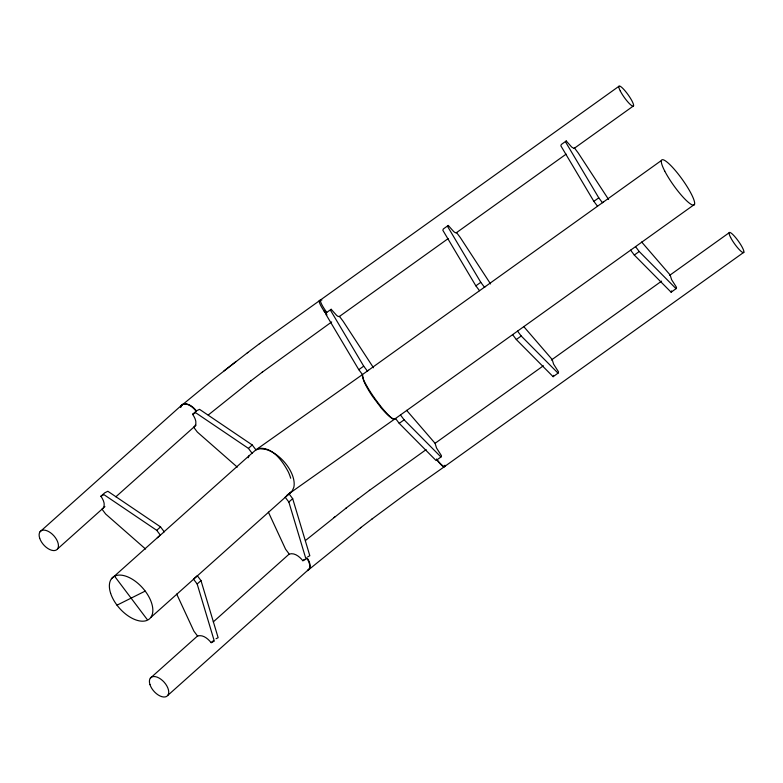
<?xml version="1.0" encoding="UTF-8"?>
<svg xmlns="http://www.w3.org/2000/svg" width="783" height="783" viewBox="0 0 783 783"><rect width="100%" height="100%" fill="white"/><g stroke="black" fill="none" stroke-linecap="round" stroke-linejoin="round"><path stroke-width="1.17" d="M373.491 367.765L343.169 321.304L339.489 316.42L338.021 316.42L336.651 315.412L331.16 309.275L330.68 310.587L363.704 366.15L367.374 371.025L368.509 370.251M490.569 283.935L460.247 237.474L456.567 232.59L455.099 232.59L453.729 231.582L448.248 225.445L447.759 226.757L480.782 282.32L484.452 287.195L485.587 286.421M331.16 309.275L326.247 312.799L325.757 314.1L358.78 369.664L362.46 374.548L363.576 380.43A27.708 5.246 54.4 0 0 372.61 396.511L381.174 407.884A27.708 5.246 54.4 0 0 394.417 419.248L395.542 418.474L399.222 423.349L436.053 460.521L440.966 456.998L441.455 455.696L436.542 448.023L435.074 443.315L406.583 410.302M608.567 199.459L578.236 152.988L574.565 148.104L574.056 148.447L571.717 147.096L566.236 140.96L565.747 142.271L598.77 197.835L602.45 202.709L603.576 201.936M512.63 334.644L516.3 339.519L553.131 376.692L553.62 375.38M553.131 376.692L558.044 373.168L558.533 371.866L553.62 364.193L552.152 359.485L523.661 326.472M630.618 250.159L634.299 255.043L671.119 292.206L671.608 290.894M671.119 292.206L676.042 288.682L676.532 287.381L671.608 279.707L670.15 274.999L641.649 241.996M150.727 617.523L292.079 491.205L293.821 487.32A27.708 15.376 48.2 0 0 265.173 449.266L260.113 448.776L255.914 449.843L249.004 455.833L248.133 457.771M40.06 531.726L181.411 405.408M145.599 549.069L105.656 514.02L101.976 509.136L103.346 508.001C105.568 504.105 103.18 499.525 100.89 496.246L104.707 492.84L107.839 491.274L160.544 526.9L164.224 531.784L157.314 537.764M237.288 467.128L197.345 432.079L193.665 427.195L195.036 426.06C197.257 422.164 194.869 417.584 192.579 414.305L196.396 410.899L199.528 409.333L252.234 444.959L255.914 449.843M57.502 548.971L104.922 506.591M115.864 496.804L196.122 425.091M100.89 496.246L104.022 494.69L156.727 530.316L160.544 526.9M192.579 414.305L195.711 412.749L248.417 448.375L252.234 444.959M111.47 578.735L159.615 535.719M163.451 532.283L249.18 455.677M292.079 491.205L285.178 497.185L288.858 502.06L306.006 559.16L302.874 560.726C299.693 556.83 294.653 552.377 289.25 554.09L285.58 549.216L268.383 512.121M197.169 584.001L200.986 580.595L197.306 575.711L193.489 579.126L197.169 584.001L214.317 641.101L211.185 642.667C208.004 638.771 202.963 634.318 197.561 636.031L193.89 631.157L176.694 594.062M288.858 502.06L292.676 498.654L288.996 493.77M150.346 678.147L197.766 635.767M213.27 621.908L288.966 554.266M211.185 642.667L213.475 640.621M302.874 560.726L304.401 559.356M167.797 695.382L309.148 569.055A12.313 6.832 48.2 0 1 307.778 570.2M181.656 405.398L212.712 379.824L247.81 352.487M308.845 569.584L361.09 527.37M208.249 415.01L251.059 380.763M305.478 540.495L346.164 508.04M236.133 361.423L223.938 370.927M259.418 343.757L320.922 299.674M369.351 490.442L426.138 449.618M334.008 517.504L334.821 516.878M250.413 381.252L262.579 371.935M345.518 508.539L357.792 499.133M360.444 527.869L372.571 518.581M247.34 352.849L259.711 343.531M262.109 372.297L331.689 321.93M357.322 499.505L369.645 490.217M372.091 518.943L408.158 492.233L444.685 466.482M319.288 300.838L618.854 86.345M448.248 225.445L443.325 228.969L442.835 230.271L475.858 285.834L479.539 290.718M566.236 140.96L561.323 144.483L560.834 145.785L593.857 201.348L597.527 206.232M339.088 316.704L448.15 238.609M456.088 232.933L566.138 154.134M574.066 148.457L633.555 105.862M358.78 369.664L363.704 366.15M475.858 285.834L480.782 282.32M593.857 201.348L598.77 197.835M362.46 374.548L661.439 160.466M395.542 418.474L694.531 204.392M399.222 423.349L404.136 419.835L440.966 456.998M516.3 339.519L521.214 336.005L558.044 373.168M634.299 255.043L639.212 251.519L676.042 288.682M435.123 443.276L543.392 365.759M551.34 360.063L661.596 281.126M669.543 275.43L729.139 232.757M445.008 466.247L743.85 252.283M394.984 418.846L287.155 495.042A27.845 13.879 55.1 0 0 289.896 492.713M255.806 449.961A27.845 13.879 55.1 0 1 257.764 448.571L362.412 374.607L362.451 376.486A27.356 4.121 54.4 0 0 376.701 401.053L380.978 406.631A27.845 4.189 54.4 0 0 394.984 418.846M117.01 605.171L145.198 591.096M307.739 556.791L309.823 555.744L292.676 498.654M216.049 638.732L218.134 637.685L200.986 580.595M257.764 448.571C272.112 446.036 282.536 460.952 288.389 472.061A27.845 13.879 55.1 0 1 290.679 478.256M635.532 246.635L639.212 251.519M517.543 331.121L521.214 336.005M400.465 414.951L404.136 419.835M248.417 448.375L252.087 453.259M156.727 530.316L160.398 535.2M114.553 576.171L147.077 619.343M320.756 300.838A12.313 2.329 54.4 0 0 323.79 310.597L325.689 313.19A12.313 2.329 54.4 0 0 326.961 314.874M323.79 310.597L325.659 313.21M326.765 312.417L324.935 309.784A12.313 2.329 54.4 0 1 321.891 300.026M444.998 465.249A12.313 2.32 53.5 0 1 436.571 459.19M307.308 558.171A12.313 6.832 48.2 0 1 309.921 567.332M180.638 407.131A12.313 6.832 48.2 0 1 186.902 404.008L189.369 404.909A12.313 6.832 48.2 0 1 196.396 410.899M180.883 407.072A12.313 6.567 49.9 0 1 187.029 404.282L189.427 405.281A12.313 6.567 49.9 0 1 196.249 411.506M444.705 465.464A12.313 2.349 55.3 0 1 436.483 459.259M306.564 557.897A12.313 6.597 49.9 0 1 307.494 570.65M664.738 171.066A27.708 5.246 54.4 0 0 693.395 205.175A27.708 5.246 54.4 0 0 675.817 171.066A27.708 5.246 54.4 0 0 664.738 171.066M730.608 237.464A12.313 2.329 54.4 0 0 743.351 252.625A12.313 2.329 54.4 0 0 735.531 237.464A12.313 2.329 54.4 0 0 730.608 237.464M620.322 91.053A12.313 2.329 54.4 0 0 633.055 106.204A12.313 2.329 54.4 0 0 625.245 91.053A12.313 2.329 54.4 0 0 620.322 91.053M149.964 684.596A12.313 6.832 48.2 0 0 166.427 696.527A12.313 6.832 48.2 0 0 160.818 679.174A12.313 6.832 48.2 0 0 149.964 684.596M110.618 593.25A27.708 15.376 48.2 0 0 147.644 620.097A27.708 15.376 48.2 0 0 135.038 581.055A27.708 15.376 48.2 0 0 110.618 593.25M39.679 538.175A12.313 6.832 48.2 0 0 56.131 550.106A12.313 6.832 48.2 0 0 50.533 532.753A12.313 6.832 48.2 0 0 39.679 538.175"/></g></svg>
